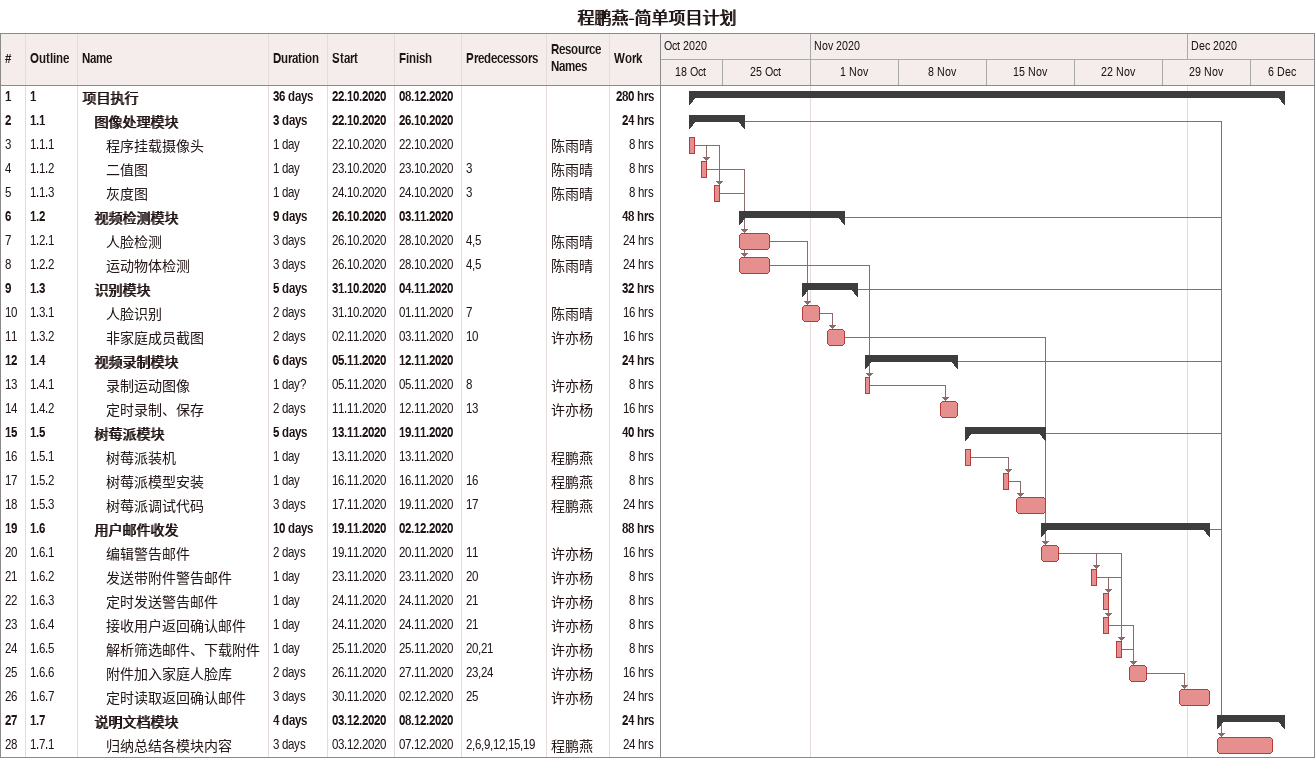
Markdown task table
程鹏燕-简单项目计划

| ID | WBS | Task | Duration | Start | Finish | Predecessors | Resources | Work (h) |
|---|---|---|---|---|---|---|---|---|
| 1 | 1 | **项目执行** | 36d | 2020-10-22 | 2020-12-08 |  |  | 280 |
| 2 | 1.1 | **图像处理模块** | 3d | 2020-10-22 | 2020-10-26 |  |  | 24 |
| 3 | 1.1.1 | 程序挂载摄像头 | 1d | 2020-10-22 | 2020-10-22 |  | 陈雨晴 | 8 |
| 4 | 1.1.2 | 二值图 | 1d | 2020-10-23 | 2020-10-23 | 3 | 陈雨晴 | 8 |
| 5 | 1.1.3 | 灰度图 | 1d | 2020-10-24 | 2020-10-24 | 3 | 陈雨晴 | 8 |
| 6 | 1.2 | **视频检测模块** | 9d | 2020-10-26 | 2020-11-03 |  |  | 48 |
| 7 | 1.2.1 | 人脸检测 | 3d | 2020-10-26 | 2020-10-28 | 4, 5 | 陈雨晴 | 24 |
| 8 | 1.2.2 | 运动物体检测 | 3d | 2020-10-26 | 2020-10-28 | 4, 5 | 陈雨晴 | 24 |
| 9 | 1.3 | **识别模块** | 5d | 2020-10-31 | 2020-11-04 |  |  | 32 |
| 10 | 1.3.1 | 人脸识别 | 2d | 2020-10-31 | 2020-11-01 | 7 | 陈雨晴 | 16 |
| 11 | 1.3.2 | 非家庭成员截图 | 2d | 2020-11-02 | 2020-11-03 | 10 | 许亦杨 | 16 |
| 12 | 1.4 | **视频录制模块** | 6d | 2020-11-05 | 2020-11-12 |  |  | 24 |
| 13 | 1.4.1 | 录制运动图像 | 1d? | 2020-11-05 | 2020-11-05 | 8 | 许亦杨 | 8 |
| 14 | 1.4.2 | 定时录制、保存 | 2d | 2020-11-11 | 2020-11-12 | 13 | 许亦杨 | 16 |
| 15 | 1.5 | **树莓派模块** | 5d | 2020-11-13 | 2020-11-19 |  |  | 40 |
| 16 | 1.5.1 | 树莓派装机 | 1d | 2020-11-13 | 2020-11-13 |  | 程鹏燕 | 8 |
| 17 | 1.5.2 | 树莓派模型安装 | 1d | 2020-11-16 | 2020-11-16 | 16 | 程鹏燕 | 8 |
| 18 | 1.5.3 | 树莓派调试代码 | 3d | 2020-11-17 | 2020-11-19 | 17 | 程鹏燕 | 24 |
| 19 | 1.6 | **用户邮件收发** | 10d | 2020-11-19 | 2020-12-02 |  |  | 88 |
| 20 | 1.6.1 | 编辑警告邮件 | 2d | 2020-11-19 | 2020-11-20 | 11 | 许亦杨 | 16 |
| 21 | 1.6.2 | 发送带附件警告邮件 | 1d | 2020-11-23 | 2020-11-23 | 20 | 许亦杨 | 8 |
| 22 | 1.6.3 | 定时发送警告邮件 | 1d | 2020-11-24 | 2020-11-24 | 21 | 许亦杨 | 8 |
| 23 | 1.6.4 | 接收用户返回确认邮件 | 1d | 2020-11-24 | 2020-11-24 | 21 | 许亦杨 | 8 |
| 24 | 1.6.5 | 解析筛选邮件、下载附件 | 1d | 2020-11-25 | 2020-11-25 | 20, 21 | 许亦杨 | 8 |
| 25 | 1.6.6 | 附件加入家庭人脸库 | 2d | 2020-11-26 | 2020-11-27 | 23, 24 | 许亦杨 | 16 |
| 26 | 1.6.7 | 定时读取返回确认邮件 | 3d | 2020-11-30 | 2020-12-02 | 25 | 许亦杨 | 24 |
| 27 | 1.7 | **说明文档模块** | 4d | 2020-12-03 | 2020-12-08 |  |  | 24 |
| 28 | 1.7.1 | 归纳总结各模块内容 | 3d | 2020-12-03 | 2020-12-07 | 2, 6, 9, 12, 15, 19 | 程鹏燕 | 24 |
